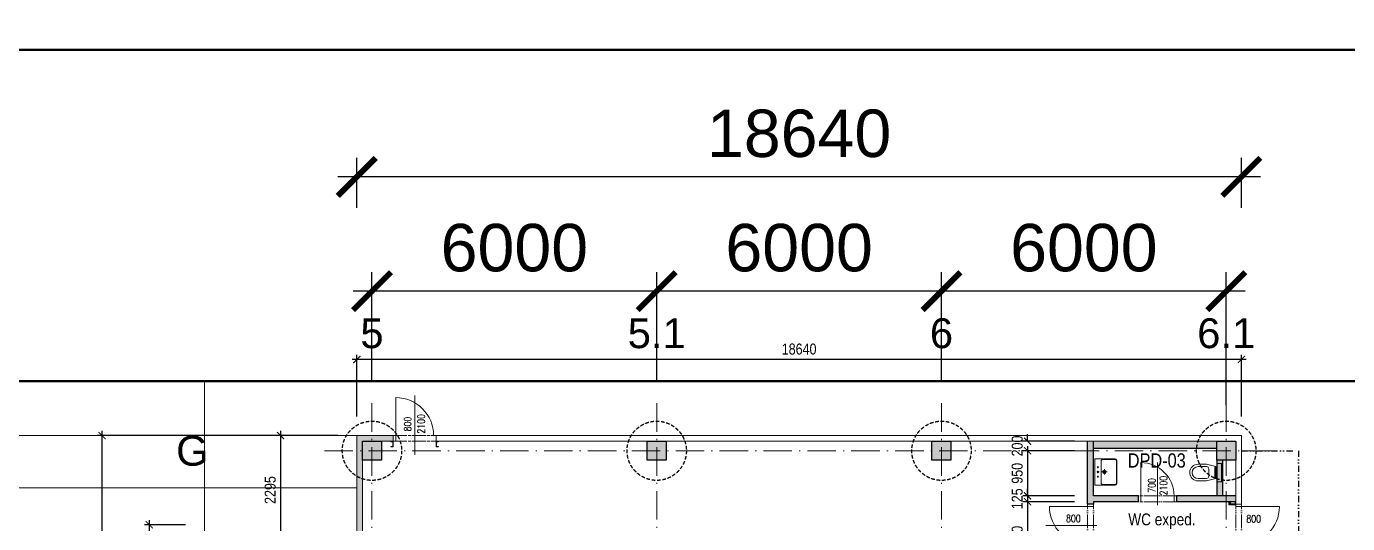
# Model space of a CAD drawing. Header units: millimetres. Extents: x 325046 to 1268204, y 1875583 to 2761998.
# Drawn here: x 746798 to 774636, y 2609358 to 2619836 of the extents above; entities that cross this region are included whole.
import ezdxf
from ezdxf.enums import TextEntityAlignment as Align

# ---------------------------------------------------------------- set-up
doc = ezdxf.new("R2010")
doc.units = ezdxf.units.MM
doc.header["$LTSCALE"] = 100
doc.header["$PDMODE"] = 65
for name, pattern in [('ACAD_ISO05W100', [33, 24, -3, 0, -3, 0, -3]), ('ACAD_ISO10W100', [18.5, 12, -3, 0.5, -3]), ('DASHED', [0.75, 0.5, -0.25]), ('DIVIDE', [31.75, 12.7, -6.35, 0, -6.35, 0, -6.35])]:
    doc.linetypes.add(name, pattern=pattern)
for name, color, linetype, lineweight, true_color in [('Auta', 252, 'Continuous', 5, 0x696969), ('DVEŘE - POPIS', 7, 'Continuous', 5, 0x008a22), ('Komunikace - obrys - 1.etapa', 7, 'Continuous', 15, 0x901be4), ('Komunikace - obrys - páteřní', 7, 'Continuous', 25, 0xd91268), ('OCELOVÉ KONSTRUKCE', 7, 'Continuous', 13, 0x2865c8), ('otvory', 7, 'Continuous', 20, 0xb30000), ('Parkování - členění - 2. etapa', 7, 'Continuous', 9, 0x4f4fb0), ('PŘÍČKY - SDK', 7, 'Continuous', 30, 0x6a1174), ('SANITA  - NOVÁ', 7, 'Continuous', 13, 0x3f3fde), ('Šrafy - VÝPLŇ', 7, 'Continuous', 15, 0x9b9908)]:
    doc.layers.add(name, color=color, linetype=linetype, lineweight=lineweight, true_color=true_color)
for name, color, linetype in [('KOTY', 2, 'Continuous'), ('kóty 100', 5, 'Continuous'), ('Kóty osové', 5, 'Continuous'), ('NRŘ', 6, 'DIVIDE'), ('ČÍSLO MÍSTNOSTI', 4, 'Continuous'), ('ŽB- SLOUPY', 3, 'Continuous')]:
    doc.layers.add(name, color=color, linetype=linetype)
for name, color, linetype, lineweight in [('Objekty - osy', 5, 'ACAD_ISO10W100', 20), ('OBVODOVÝ PLÁŠŤ', 2, 'Continuous', 9), ('ŽB - Šraf-prefa', 253, 'Continuous', 13)]:
    doc.layers.add(name, color=color, linetype=linetype, lineweight=lineweight)
for name, color, linetype, true_color in [('POPIS MÍSTNOSTÍ', 7, 'Continuous', 0x072bf2), ('Popis OS', 7, 'Continuous', 0xbd0a5d), ('Příprava na dock', 7, 'Continuous', 0x616161), ('ŠRAF - SDK', 7, 'Continuous', 0xfbe0ee)]:
    doc.layers.add(name, color=color, linetype=linetype, true_color=true_color)
doc.styles.add('ARIAL NARROW', font='ARIALN.TTF')
doc.styles.add('ARIL-TENKÝ', font='arial.ttf')
doc.styles.add('FSIMPLEX', font='simplex.shx')
doc.dimstyles.new('100', dxfattribs={"dimscale": 100, "dimtxt": 2.3, "dimasz": 1.5, "dimexe": 1, "dimexo": 4, "dimgap": 1, "dimtad": 1, "dimdec": 0, "dimzin": 0, "dimdsep": 46, "dimtxsty": 'ARIAL NARROW', "dimblk": 'ARCHTICK', "dimcen": 4, "dimdle": 1, "dimclrd": 256, "dimclre": 256, "dimclrt": 7, "dimadec": 0, "dimazin": 0, "dimtfac": 1, "dimtdec": 0, "dimtix": 1, "dimtofl": 0, "dimtmove": 0, "dimatfit": 2, "dimldrblk": 'OBLIQUE', "dimfxl": 1, "dimtolj": 1, "dimtzin": 0, "dimlwd": -1, "dimlwe": -1, "dimarcsym": 1})
doc.dimstyles.new('400', dxfattribs={"dimscale": 400, "dimtxt": 2.5, "dimasz": 2, "dimexe": 1, "dimexo": 12, "dimgap": 1, "dimtad": 1, "dimdec": 0, "dimzin": 0, "dimdsep": 46, "dimtxsty": 'ARIL-TENKÝ', "dimblk": 'ARCHTICK', "dimcen": 4, "dimdle": 1, "dimclrd": 256, "dimclre": 256, "dimclrt": 7, "dimadec": 0, "dimazin": 0, "dimtfac": 1, "dimtdec": 0, "dimtix": 1, "dimtofl": 0, "dimtmove": 0, "dimatfit": 0, "dimldrblk": 'OBLIQUE', "dimfxl": 1, "dimtolj": 1, "dimtzin": 0, "dimlwd": -1, "dimlwe": -1, "dimarcsym": 0})

# ---------------------------------------------------------------- blocks, each defined once
blk = doc.blocks.new('H 4')
at = {"layer": 'Příprava na dock', "linetype": 'DASHED', "ltscale": 1.5}
blk.add_circle((1062529, -5206637), 625, dxfattribs=at)
blk = doc.blocks.new('A$C5F711971')
at = {"layer": 'Auta'}
for p, q in [((3.321, 15.004), (3.487, 15.807)), ((5.123, 14.632), (5.289, 15.436)), ((3.128, 14.495), (3.006, 13.903)), ((3.522, 14.413), (3.128, 14.495)), ((3.56, 14.482), (3.415, 13.774)), ((3.049, 14.357), (3.059, 14.406)), ((3.492, 14.265), (3.049, 14.357)), ((3.059, 14.406), (3.502, 14.315)), ((3.401, 13.822), (3.522, 14.413)), ((3.502, 14.315), (3.492, 14.265)), ((3.67, 14.383), (3.63, 14.186)), ((3.67, 14.383), (4.114, 14.291)), ((4.557, 14.2), (4.114, 14.291)), ((4.557, 14.2), (4.517, 14.003)), ((2.977, 14.012), (2.988, 14.061)), ((3.421, 13.921), (2.977, 14.012)), ((2.988, 14.061), (3.431, 13.97)), ((3.63, 14.186), (4.073, 14.094)), ((4.517, 14.003), (4.073, 14.094)), ((4.583, 13.578), (4.705, 14.17)), ((4.685, 14.071), (4.674, 14.022)), ((4.674, 14.022), (5.118, 13.93)), ((5.128, 13.98), (4.685, 14.071)), ((4.705, 14.17), (5.099, 14.088)), ((5.099, 14.088), (4.977, 13.497)), ((5.118, 13.93), (5.128, 13.98)), ((3.006, 13.903), (3.401, 13.822)), ((4.603, 13.677), (5.047, 13.586)), ((5.057, 13.635), (4.614, 13.726)), ((4.977, 13.497), (4.583, 13.578)), ((5.047, 13.586), (5.057, 13.635)), ((2.12, 10.85), (3.352, 10.596)), ((4.584, 10.342), (3.352, 10.596)), ((1.491, 7.795), (2.723, 7.541)), ((3.955, 7.287), (2.723, 7.541)), ((0.861, 4.74), (2.093, 4.486)), ((3.325, 4.233), (2.093, 4.486))]:
    blk.add_line(p, q, dxfattribs=at)
for points in [[(4.55, 16.41), (4.174, 16.476), (3.814, 16.487), (3.538, 16.482), (3.358, 16.456), (3.274, 16.349), (3.141, 15.765), (2.96, 14.704), (3.007, 14.631), (3.563, 14.479), (4.128, 14.363)], [(4.53, 16.312), (4.185, 16.383), (3.785, 16.406), (3.509, 16.4), (3.37, 16.392), (3.269, 16.325)], [(4.501, 16.184), (4.136, 16.234), (3.83, 16.259), (3.496, 16.278), (3.412, 16.233), (3.425, 15.931), (3.823, 15.924), (4.199, 15.871), (4.429, 15.824)], [(4.55, 16.41), (4.922, 16.321), (5.257, 16.19), (5.508, 16.076), (5.663, 15.981), (5.698, 15.849), (5.59, 15.26), (5.336, 14.214), (5.264, 14.166), (4.694, 14.246), (4.128, 14.363)], [(4.506, 16.182), (4.861, 16.084), (5.153, 15.987), (5.466, 15.872), (5.526, 15.798), (5.394, 15.525), (5.026, 15.676), (4.66, 15.776), (4.429, 15.824)], [(4.53, 16.312), (4.875, 16.241), (5.252, 16.104), (5.503, 15.99), (5.627, 15.927), (5.694, 15.825)], [(3.344, 16.042), (3.088, 16.044), (3.127, 15.984), (3.324, 15.944), (3.344, 16.042)], [(3.357, 16.145), (3.377, 15.878), (3.319, 15.478), (3.207, 15.539), (3.308, 16.092), (3.357, 16.145)], [(5.542, 15.694), (5.418, 15.458), (5.313, 15.068), (5.44, 15.079), (5.565, 15.627), (5.542, 15.694)], [(5.512, 15.596), (5.749, 15.496), (5.689, 15.456), (5.492, 15.497), (5.512, 15.596)], [(3.194, 15.479), (3.307, 15.418), (3.216, 14.975), (3.093, 14.988), (3.194, 15.479)], [(4.368, 15.523), (4.121, 15.574), (4.072, 15.584), (4.012, 15.545), (3.931, 15.151), (3.97, 15.091), (4.02, 15.081), (4.266, 15.031)], [(4.368, 15.523), (4.614, 15.473), (4.663, 15.462), (4.702, 15.403), (4.621, 15.009), (4.562, 14.97), (4.512, 14.98), (4.266, 15.031)], [(3.188, 14.844), (3.061, 14.832), (3.039, 14.725), (3.099, 14.65), (3.158, 14.638), (3.254, 14.618), (3.284, 14.762), (3.212, 14.776), (3.181, 14.808), (3.183, 14.82)], [(3.321, 15.004), (3.308, 14.881), (3.373, 14.831), (4.19, 14.662)], [(5.428, 15.019), (5.3, 15.008), (5.209, 14.565), (5.326, 14.528), (5.428, 15.019)], [(3.601, 14.546), (3.631, 14.69), (4.17, 14.579)], [(3.613, 14.544), (4.143, 14.435)], [(4.685, 14.323), (4.715, 14.467), (4.176, 14.578)], [(5.123, 14.632), (5.086, 14.515), (5.007, 14.494), (4.19, 14.662)], [(4.673, 14.326), (4.143, 14.435)], [(5.182, 14.433), (5.294, 14.372), (5.272, 14.265), (5.188, 14.219), (5.128, 14.232), (5.032, 14.252), (5.062, 14.395), (5.134, 14.38), (5.175, 14.397), (5.177, 14.409)], [(3.982, 13.651), (2.75, 13.905), (0, 0.508), (1.232, 0.254)], [(3.961, 13.552), (2.828, 13.786), (0.119, 0.586), (1.252, 0.352)], [(3.982, 13.651), (5.213, 13.397), (2.464, 0), (1.232, 0.254)], [(3.961, 13.552), (5.095, 13.319), (2.385, 0.119), (1.252, 0.352)]]:
    blk.add_lwpolyline(points, dxfattribs=at)
blk = doc.blocks.new('_ARCHTICK')
at = {"color": 0, "linetype": 'ByBlock', "const_width": 0.15}
blk.add_lwpolyline([(-0.5, -0.5), (0.5, 0.5)], dxfattribs=at)
blk = doc.blocks.new('*D147')
at = {"layer": 'Defpoints', "color": 0, "transparency": 16777216}
for p in [(766079, 2614256), (766079, 2607554), (772079, 2607054)]:
    blk.add_point(p, dxfattribs=at)
at = {"layer": 'Kóty osové', "transparency": 16777216}
for p, q in [((766079, 2612354), (766079, 2614656)), ((772079, 2611854), (772079, 2614656)), ((772479, 2614256), (765679, 2614256))]:
    blk.add_line(p, q, dxfattribs=at)
at = {"layer": 'Kóty osové', "transparency": 16777216, "xscale": 800, "yscale": 800, "zscale": 800, "rotation": 180}
blk.add_blockref('_ARCHTICK', (766079, 2614256), dxfattribs=at)
at = {"layer": 'Kóty osové', "transparency": 16777216, "xscale": 800, "yscale": 800, "zscale": 800}
blk.add_blockref('_ARCHTICK', (772079, 2614256), dxfattribs=at)
at = {"layer": 'Kóty osové', "color": 7, "transparency": 16777216, "insert": (769079, 2615167), "char_height": 1000, "attachment_point": 5, "style": 'ARIL-TENKÝ'}
blk.add_mtext('\\A1;6000', dxfattribs=at)
blk = doc.blocks.new('_Oblique')
at = {"color": 0, "lineweight": -2}
blk.add_line((-0.5, -0.5), (0.5, 0.5), dxfattribs=at)
blk = doc.blocks.new('*D148')
at = {"layer": 'Defpoints', "color": 0, "transparency": 16777216}
for p in [(760079, 2614256), (760079, 2607554), (766079, 2607554)]:
    blk.add_point(p, dxfattribs=at)
at = {"layer": 'Kóty osové', "transparency": 16777216}
for p, q in [((760079, 2612354), (760079, 2614656)), ((766079, 2612354), (766079, 2614656)), ((766479, 2614256), (759679, 2614256))]:
    blk.add_line(p, q, dxfattribs=at)
at = {"layer": 'Kóty osové', "transparency": 16777216, "xscale": 800, "yscale": 800, "zscale": 800, "rotation": 180}
blk.add_blockref('_ARCHTICK', (760079, 2614256), dxfattribs=at)
at = {"layer": 'Kóty osové', "transparency": 16777216, "xscale": 800, "yscale": 800, "zscale": 800}
blk.add_blockref('_ARCHTICK', (766079, 2614256), dxfattribs=at)
at = {"layer": 'Kóty osové', "color": 7, "transparency": 16777216, "insert": (763079, 2615167), "char_height": 1000, "attachment_point": 5, "style": 'ARIL-TENKÝ'}
blk.add_mtext('\\A1;6000', dxfattribs=at)
blk = doc.blocks.new('*D149')
at = {"layer": 'Defpoints', "color": 0, "transparency": 16777216}
for p in [(754079, 2614256), (754079, 2607554), (760079, 2607554)]:
    blk.add_point(p, dxfattribs=at)
at = {"layer": 'Kóty osové', "transparency": 16777216}
for p, q in [((754079, 2612354), (754079, 2614656)), ((760079, 2612354), (760079, 2614656)), ((760479, 2614256), (753679, 2614256))]:
    blk.add_line(p, q, dxfattribs=at)
at = {"layer": 'Kóty osové', "transparency": 16777216, "xscale": 800, "yscale": 800, "zscale": 800, "rotation": 180}
blk.add_blockref('_ARCHTICK', (754079, 2614256), dxfattribs=at)
at = {"layer": 'Kóty osové', "transparency": 16777216, "xscale": 800, "yscale": 800, "zscale": 800}
blk.add_blockref('_ARCHTICK', (760079, 2614256), dxfattribs=at)
at = {"layer": 'Kóty osové', "color": 7, "transparency": 16777216, "insert": (757079, 2615167), "char_height": 1000, "attachment_point": 5, "style": 'ARIL-TENKÝ'}
blk.add_mtext('\\A1;6000', dxfattribs=at)
blk = doc.blocks.new('A$C32F32A5B')
at = {"layer": 'SANITA  - NOVÁ', "ltscale": 2, "transparency": 33554687}
for p, q in [((0, 0), (0, 98)), ((0, 98), (387, 98)), ((387, 0), (0, 0)), ((387, 98), (387, 0))]:
    blk.add_line(p, q, dxfattribs=at)
for points in [[(313, 121), (363, 321), (363, 496, 1), (13, 496), (13, 321), (63, 121)], [(113, 271), (263, 271, 0.41), (313, 321), (313, 496, 1), (63, 496), (63, 321, 0.41), (113, 271)], [(63, 121), (313, 121, 0.41), (288, 146), (88, 146, 0.41), (63, 121)]]:
    blk.add_lwpolyline(points, format="xyb", dxfattribs=at)
blk = doc.blocks.new('A$C2DFD14CC')
at = {"layer": 'otvory', "linetype": 'ACAD_ISO05W100', "ltscale": 0.12}
for p, q in [((75, 0), (75, 800)), ((200, 0), (200, 800))]:
    blk.add_line(p, q, dxfattribs=at)
at = {"layer": 'otvory'}
for p, q in [((900, 750), (75, 750)), ((200, 50), (75, 50))]:
    blk.add_line(p, q, dxfattribs=at)
at = {"layer": 'otvory', "ltscale": 2, "transparency": 33554687}
blk.add_line((0, 400), (900, 400), dxfattribs=at)
blk.add_arc((200, 750), 700, 270, 0, dxfattribs=at)
blk = doc.blocks.new('umyvadlo')
for points in [[(-80, -65), (-100, -65), (-119, -65)], [(-100, -85), (-100, -65), (-100, -45)], [(-56, -200), (56, -200)], [(26, -65), (-26, -65)], [(0, -39), (0, -91)], [(0, -144), (0, -256)], [(119, -65), (100, -65), (80, -65)], [(100, -85), (100, -65), (100, -45)]]:
    blk.add_lwpolyline(points)
for points in [[(275, 0), (275, 0), (-275, 0), (-275, 0)], [(-275, 0), (-275, 0), (-275, -419), (-275, -419)], [(275, -419), (275, -419), (275, 0), (275, 0)], [(-275, -419), (-275, -419), (-275, -427), (-275, -427)], [(-275, -427), (-275, -437), (-271, -446), (-264, -453)], [(-264, -453), (-257, -461), (-246, -465), (-236, -465)], [(-236, -465), (-236, -465), (0, -465), (0, -465)], [(0, -465), (0, -465), (236, -465), (236, -465)], [(236, -465), (246, -465), (257, -461), (264, -453)], [(264, -453), (271, -446), (275, -437), (275, -427)], [(275, -427), (275, -427), (275, -419), (275, -419)]]:
    blk.add_open_spline(points, degree=3)
for points, knots in [([(0, -453), (0, -453), (231, -453), (231, -453), (249, -453), (263, -438), (263, -421), (263, -421), (263, -171), (263, -171), (263, -171), (263, -165), (263, -165), (263, -158), (262, -153), (259, -147), (256, -143), (253, -139), (248, -136), (243, -133), (238, -131), (232, -131), (232, -131), (232, -131), (232, -131), (232, -131), (0, -131), (0, -131), (0, -131), (0, -131), (0, -131), (0, -131), (-232, -131), (-232, -131), (-232, -131), (-232, -131), (-232, -131), (-238, -131), (-243, -133), (-248, -136), (-253, -139), (-256, -143), (-259, -147), (-262, -153), (-263, -158), (-263, -165), (-263, -165), (-263, -171), (-263, -171), (-263, -171), (-263, -421), (-263, -421), (-263, -438), (-249, -453), (-231, -453), (-231, -453), (0, -453), (0, -453)], [0, 0, 0, 0, 1, 1, 1, 2, 2, 2, 3, 3, 3, 4, 4, 4, 5, 5, 5, 6, 6, 6, 7, 7, 7, 8, 8, 8, 9, 9, 9, 10, 10, 10, 11, 11, 11, 12, 12, 12, 13, 13, 13, 14, 14, 14, 15, 15, 15, 16, 16, 16, 17, 17, 17, 18, 18, 18, 19, 19, 19, 19]), ([(-37, -200), (-37, -179), (-21, -163), (0, -163), (21, -163), (37, -179), (37, -200), (37, -221), (21, -237), (0, -237), (-21, -237), (-37, -221), (-37, -200)], [0, 0, 0, 0, 1, 1, 1, 2, 2, 2, 3, 3, 3, 4, 4, 4, 4]), ([(-23, -200), (-23, -187), (-13, -177), (0, -177), (13, -177), (23, -187), (23, -200), (23, -213), (13, -223), (0, -223), (-13, -223), (-23, -213), (-23, -200)], [0, 0, 0, 0, 1, 1, 1, 2, 2, 2, 3, 3, 3, 4, 4, 4, 4]), ([(18, -65), (18, -55), (10, -48), (0, -48), (-10, -48), (-18, -55), (-18, -65), (-18, -75), (-10, -83), (0, -83), (10, -83), (18, -75), (18, -65)], [0, 0, 0, 0, 1, 1, 1, 2, 2, 2, 3, 3, 3, 4, 4, 4, 4])]:
    blk.add_open_spline(points, degree=3, knots=knots)
blk = doc.blocks.new('A$C2DA8013F')
at = {"layer": 'otvory'}
for p, q in [((75, 850), (1000, 850)), ((875, 50), (1000, 50))]:
    blk.add_line(p, q, dxfattribs=at)
at = {"layer": 'otvory', "linetype": 'ACAD_ISO05W100', "ltscale": 0.12}
for p, q in [((875, 0), (875, 900)), ((1000, 0), (1000, 900))]:
    blk.add_line(p, q, dxfattribs=at)
at = {"layer": 'otvory', "ltscale": 2, "transparency": 33554687}
blk.add_line((1074, 450), (0, 450), dxfattribs=at)
blk.add_arc((875, 850), 800, 180, 270, dxfattribs=at)
blk = doc.blocks.new('*D804')
at = {"layer": 'Defpoints', "color": 0, "ltscale": 100, "transparency": 16777216}
for p in [(753759, 2611213), (752153, 2608918), (753759, 2608918)]:
    blk.add_point(p, dxfattribs=at)
at = {"layer": 'kóty 100', "ltscale": 100, "transparency": 16777216}
for p, q in [((753359, 2611213), (752053, 2611213)), ((752153, 2611313), (752153, 2608818)), ((753359, 2608918), (752053, 2608918))]:
    blk.add_line(p, q, dxfattribs=at)
at = {"layer": 'kóty 100', "ltscale": 100, "transparency": 16777216, "xscale": 150, "yscale": 150, "zscale": 150}
for p, rotation in [((752153, 2611213), 90), ((752153, 2608918), 270)]:
    blk.add_blockref('_ARCHTICK', p, dxfattribs=dict(at, rotation=rotation))
at = {"layer": 'kóty 100', "color": 7, "ltscale": 100, "transparency": 16777216, "insert": (751935, 2610065), "char_height": 230, "attachment_point": 5, "rotation": 90, "style": 'ARIAL NARROW'}
blk.add_mtext('\\A1;2295', dxfattribs=at)
blk = doc.blocks.new('*D811')
at = {"layer": 'Defpoints', "color": 0, "ltscale": 100, "transparency": 16777216}
for p in [(750549, 2609333), (749385, 2605802), (750549, 2605802)]:
    blk.add_point(p, dxfattribs=at)
at = {"layer": 'kóty 100', "ltscale": 100, "transparency": 16777216}
for p, q in [((750149, 2609333), (749285, 2609333)), ((749385, 2609433), (749385, 2605702)), ((750149, 2605802), (749285, 2605802))]:
    blk.add_line(p, q, dxfattribs=at)
at = {"layer": 'kóty 100', "ltscale": 100, "transparency": 16777216, "xscale": 150, "yscale": 150, "zscale": 150}
for p, rotation in [((749385, 2609333), 90), ((749385, 2605802), 270)]:
    blk.add_blockref('_ARCHTICK', p, dxfattribs=dict(at, rotation=rotation))
at = {"layer": 'kóty 100', "color": 7, "ltscale": 100, "transparency": 16777216, "insert": (749167, 2607567), "char_height": 230, "attachment_point": 5, "rotation": 90, "style": 'ARIAL NARROW'}
blk.add_mtext('\\A1;3531', dxfattribs=at)
blk = doc.blocks.new('*D823')
at = {"layer": 'Defpoints', "color": 0, "ltscale": 100, "transparency": 16777216}
for p in [(769279, 2611093), (767892, 2610893), (769279, 2610893)]:
    blk.add_point(p, dxfattribs=at)
at = {"layer": 'kóty 100', "ltscale": 100, "transparency": 16777216}
for p, q in [((767892, 2611093), (767892, 2611243)), ((768879, 2611093), (767792, 2611093)), ((768879, 2610893), (767792, 2610893)), ((767892, 2610893), (767892, 2610743))]:
    blk.add_line(p, q, dxfattribs=at)
at = {"layer": 'kóty 100', "ltscale": 100, "transparency": 16777216, "xscale": 150, "yscale": 150, "zscale": 150}
for p, rotation in [((767892, 2611093), 270), ((767892, 2610893), 90)]:
    blk.add_blockref('_ARCHTICK', p, dxfattribs=dict(at, rotation=rotation))
at = {"layer": 'kóty 100', "color": 7, "ltscale": 100, "transparency": 16777216, "insert": (767675, 2610993), "char_height": 230, "attachment_point": 5, "rotation": 90, "style": 'ARIAL NARROW'}
blk.add_mtext('\\A1;200', dxfattribs=at)
blk = doc.blocks.new('*D824')
at = {"layer": 'Defpoints', "color": 0, "ltscale": 100, "transparency": 16777216}
for p in [(769279, 2610893), (767892, 2609943), (769279, 2609943)]:
    blk.add_point(p, dxfattribs=at)
at = {"layer": 'kóty 100', "ltscale": 100, "transparency": 16777216}
for p, q in [((767892, 2610993), (767892, 2609843)), ((768879, 2610893), (767792, 2610893)), ((768879, 2609943), (767792, 2609943))]:
    blk.add_line(p, q, dxfattribs=at)
at = {"layer": 'kóty 100', "ltscale": 100, "transparency": 16777216, "xscale": 150, "yscale": 150, "zscale": 150}
for p, rotation in [((767892, 2610893), 90), ((767892, 2609943), 270)]:
    blk.add_blockref('_ARCHTICK', p, dxfattribs=dict(at, rotation=rotation))
at = {"layer": 'kóty 100', "color": 7, "ltscale": 100, "transparency": 16777216, "insert": (767675, 2610418), "char_height": 230, "attachment_point": 5, "rotation": 90, "style": 'ARIAL NARROW'}
blk.add_mtext('\\A1;950', dxfattribs=at)
blk = doc.blocks.new('*D825')
at = {"layer": 'Defpoints', "color": 0, "ltscale": 100, "transparency": 16777216}
for p in [(767892, 2609818), (769279, 2609943), (769279, 2609818)]:
    blk.add_point(p, dxfattribs=at)
at = {"layer": 'kóty 100', "ltscale": 100, "transparency": 16777216}
for p, q in [((768879, 2609943), (767792, 2609943)), ((768879, 2609818), (767792, 2609818)), ((767892, 2609943), (767892, 2610093)), ((767892, 2609818), (767892, 2609668))]:
    blk.add_line(p, q, dxfattribs=at)
at = {"layer": 'kóty 100', "ltscale": 100, "transparency": 16777216, "xscale": 150, "yscale": 150, "zscale": 150}
for p, rotation in [((767892, 2609943), 270), ((767892, 2609818), 90)]:
    blk.add_blockref('_ARCHTICK', p, dxfattribs=dict(at, rotation=rotation))
at = {"layer": 'kóty 100', "color": 7, "ltscale": 100, "transparency": 16777216, "insert": (767675, 2609880), "char_height": 230, "attachment_point": 5, "rotation": 90, "style": 'ARIAL NARROW'}
blk.add_mtext('\\A1;125', dxfattribs=at)
blk = doc.blocks.new('*D826')
at = {"layer": 'Defpoints', "color": 0, "ltscale": 100, "transparency": 16777216}
for p in [(769279, 2609818), (767892, 2608218), (769279, 2608218)]:
    blk.add_point(p, dxfattribs=at)
at = {"layer": 'kóty 100', "ltscale": 100, "transparency": 16777216}
for p, q in [((768879, 2609818), (767792, 2609818)), ((767892, 2609918), (767892, 2608118)), ((768879, 2608218), (767792, 2608218))]:
    blk.add_line(p, q, dxfattribs=at)
at = {"layer": 'kóty 100', "ltscale": 100, "transparency": 16777216, "xscale": 150, "yscale": 150, "zscale": 150}
for p, rotation in [((767892, 2609818), 90), ((767892, 2608218), 270)]:
    blk.add_blockref('_ARCHTICK', p, dxfattribs=dict(at, rotation=rotation))
at = {"layer": 'kóty 100', "color": 7, "ltscale": 100, "transparency": 16777216, "insert": (767675, 2609018), "char_height": 230, "attachment_point": 5, "rotation": 90, "style": 'ARIAL NARROW'}
blk.add_mtext('\\A1;1600', dxfattribs=at)
blk = doc.blocks.new('*D1009')
at = {"layer": 'Defpoints', "color": 0, "ltscale": 100, "transparency": 16777216}
for p in [(772629, 2610893), (783589, 2610893), (772829, 2604243)]:
    blk.add_point(p, dxfattribs=at)
at = {"layer": 'Kóty osové', "ltscale": 100, "transparency": 16777216}
for p, q in [((783589, 2603843), (783589, 2611293)), ((777429, 2610893), (783989, 2610893)), ((777629, 2604243), (783989, 2604243))]:
    blk.add_line(p, q, dxfattribs=at)
at = {"layer": 'Kóty osové', "ltscale": 100, "transparency": 16777216, "xscale": 800, "yscale": 800, "zscale": 800}
for p, rotation in [((783589, 2610893), 90), ((783589, 2604243), 270)]:
    blk.add_blockref('_ARCHTICK', p, dxfattribs=dict(at, rotation=rotation))
at = {"layer": 'Kóty osové', "color": 7, "ltscale": 100, "transparency": 16777216, "insert": (782678, 2607568), "char_height": 1000, "attachment_point": 5, "rotation": 90, "style": 'ARIL-TENKÝ'}
blk.add_mtext('\\A1;6650', dxfattribs=at)
blk = doc.blocks.new('*D1010')
at = {"layer": 'Defpoints', "color": 0, "ltscale": 100, "transparency": 16777216}
for p in [(753759, 2612817), (753759, 2611213), (772399, 2611213)]:
    blk.add_point(p, dxfattribs=at)
at = {"layer": 'kóty 100', "ltscale": 100, "transparency": 16777216}
for p, q in [((753759, 2611613), (753759, 2612917)), ((772399, 2611613), (772399, 2612917)), ((772499, 2612817), (753659, 2612817))]:
    blk.add_line(p, q, dxfattribs=at)
at = {"layer": 'kóty 100', "ltscale": 100, "transparency": 16777216, "xscale": 150, "yscale": 150, "zscale": 150, "rotation": 180}
blk.add_blockref('_ARCHTICK', (753759, 2612817), dxfattribs=at)
at = {"layer": 'kóty 100', "ltscale": 100, "transparency": 16777216, "xscale": 150, "yscale": 150, "zscale": 150}
blk.add_blockref('_ARCHTICK', (772399, 2612817), dxfattribs=at)
at = {"layer": 'kóty 100', "color": 7, "ltscale": 100, "transparency": 16777216, "insert": (763079, 2613035), "char_height": 230, "attachment_point": 5, "style": 'ARIAL NARROW'}
blk.add_mtext('\\A1;18640', dxfattribs=at)
blk = doc.blocks.new('*D1011')
at = {"layer": 'Defpoints', "color": 0, "ltscale": 100, "transparency": 16777216}
for p in [(753759, 2611213), (748390, 2591363), (754079, 2591363)]:
    blk.add_point(p, dxfattribs=at)
at = {"layer": 'kóty 100', "ltscale": 100, "transparency": 16777216}
for p, q in [((753359, 2611213), (748290, 2611213)), ((748390, 2611313), (748390, 2591263)), ((753679, 2591363), (748290, 2591363))]:
    blk.add_line(p, q, dxfattribs=at)
at = {"layer": 'kóty 100', "ltscale": 100, "transparency": 16777216, "xscale": 150, "yscale": 150, "zscale": 150}
for p, rotation in [((748390, 2611213), 90), ((748390, 2591363), 270)]:
    blk.add_blockref('_ARCHTICK', p, dxfattribs=dict(at, rotation=rotation))
at = {"layer": 'kóty 100', "color": 7, "ltscale": 100, "transparency": 16777216, "insert": (748173, 2601288), "char_height": 230, "attachment_point": 5, "rotation": 90, "style": 'ARIAL NARROW'}
blk.add_mtext('\\A1;19850', dxfattribs=at)
blk = doc.blocks.new('*D1556')
at = {"layer": 'Defpoints', "color": 0, "transparency": 16777216}
for p in [(705684, 2607866), (705684, 2591363), (1078474, 2591363)]:
    blk.add_point(p, dxfattribs=at)
at = {"layer": 'Kóty osové', "transparency": 16777216}
for p, q in [((705684, 2596163), (705684, 2608266)), ((1078474, 2596163), (1078474, 2608266)), ((1078874, 2607866), (705284, 2607866))]:
    blk.add_line(p, q, dxfattribs=at)
at = {"layer": 'Kóty osové', "transparency": 16777216, "xscale": 800, "yscale": 800, "zscale": 800, "rotation": 180}
blk.add_blockref('_ARCHTICK', (705684, 2607866), dxfattribs=at)
at = {"layer": 'Kóty osové', "transparency": 16777216, "xscale": 800, "yscale": 800, "zscale": 800}
blk.add_blockref('_ARCHTICK', (1078474, 2607866), dxfattribs=at)
at = {"layer": 'Kóty osové', "color": 7, "transparency": 16777216, "insert": (892079, 2608777), "char_height": 1000, "attachment_point": 5, "style": 'ARIL-TENKÝ'}
blk.add_mtext('\\A1;372790', dxfattribs=at)
blk = doc.blocks.new('*D1559')
at = {"layer": 'Defpoints', "color": 0, "transparency": 16777216}
for p in [(753759, 2616666), (753759, 2611213), (772399, 2611213)]:
    blk.add_point(p, dxfattribs=at)
at = {"layer": 'Kóty osové', "transparency": 16777216}
for p, q in [((753759, 2616013), (753759, 2617066)), ((772399, 2616013), (772399, 2617066)), ((772799, 2616666), (753359, 2616666))]:
    blk.add_line(p, q, dxfattribs=at)
at = {"layer": 'Kóty osové', "transparency": 16777216, "xscale": 800, "yscale": 800, "zscale": 800, "rotation": 180}
blk.add_blockref('_ARCHTICK', (753759, 2616666), dxfattribs=at)
at = {"layer": 'Kóty osové', "transparency": 16777216, "xscale": 800, "yscale": 800, "zscale": 800}
blk.add_blockref('_ARCHTICK', (772399, 2616666), dxfattribs=at)
at = {"layer": 'Kóty osové', "color": 7, "transparency": 16777216, "insert": (763079, 2617577), "char_height": 1000, "attachment_point": 5, "style": 'ARIL-TENKÝ'}
blk.add_mtext('\\A1;18640', dxfattribs=at)

msp = doc.modelspace()

# ---------------------------------------------------------------- hatches: boundary and pattern name
at = {"layer": 'ŠRAF - SDK', "ltscale": 100}
h = msp.add_hatch(color=256, dxfattribs=at)
h.dxf.hatch_style = 1
h.paths.add_polyline_path([(771998.7, 2610692.7), (771878.7, 2610692.7), (771878.7, 2609942.7), (771998.7, 2609942.7)])
h.paths.add_polyline_path([(772278.7, 2609942.7), (771028.7, 2609942.7), (771028.7, 2609817.7), (771103.7, 2609817.7), (772278.7, 2609817.7)])
h.paths.add_polyline_path([(771878.7, 2611092.7), (769278.7, 2611092.7), (769278.7, 2610942.7), (771878.7, 2610942.7)])
h.paths.add_polyline_path([(770228.7, 2609942.7), (769278.7, 2609942.7), (769278.7, 2611092.7), (769153.7, 2611092.7), (769153.7, 2609767.7), (769278.7, 2609767.7), (769278.7, 2609817.7), (770228.7, 2609817.7)])
at = {"layer": 'Šrafy - VÝPLŇ', "linetype": 'ByBlock', "ltscale": 100}
h = msp.add_hatch(color=256, dxfattribs=at)
h.dxf.hatch_style = 1
h.paths.add_polyline_path([(754528.7, 2611212.7), (753758.7, 2611212.7), (753758.7, 2608917.7), (753878.7, 2608917.7), (753878.7, 2611092.7), (754528.7, 2611092.7)])
h.paths.add_polyline_path([(753878.7, 2606217.7), (753758.7, 2606217.7), (753758.7, 2602267.7), (753878.7, 2602267.7)])
at = {"layer": 'ŽB - Šraf-prefa'}
h = msp.add_hatch(color=256, dxfattribs=at)
h.dxf.hatch_style = 1
h.paths.add_polyline_path([(754278.7, 2610692.7), (753878.7, 2610692.7), (753878.7, 2611092.7), (754278.7, 2611092.7)])
h = msp.add_hatch(color=256, dxfattribs=at)
h.dxf.hatch_style = 1
h.paths.add_polyline_path([(760278.7, 2610692.7), (759878.7, 2610692.7), (759878.7, 2611092.7), (760278.7, 2611092.7)])
h = msp.add_hatch(color=256, dxfattribs=at)
h.dxf.hatch_style = 1
h.paths.add_polyline_path([(766278.7, 2610692.7), (765878.7, 2610692.7), (765878.7, 2611092.7), (766278.7, 2611092.7)])
h = msp.add_hatch(color=256, dxfattribs=at)
h.dxf.hatch_style = 1
h.paths.add_polyline_path([(772278.7, 2610692.7), (771878.7, 2610692.7), (771878.7, 2611092.7), (772278.7, 2611092.7)])

# ---------------------------------------------------------------- linework, layer by layer
at = {"layer": 'Komunikace - obrys - 1.etapa'}
msp.add_line((750548.7, 2591362.7), (750548.7, 2612362.7), dxfattribs=at)
at = {"layer": 'Komunikace - obrys - 1.etapa', "const_width": 50}
msp.add_lwpolyline([(683105.6, 2424627.7, -0.409908), (701103.7, 2442362.7), (756229.3, 2442362.7, 0.1823104), (779342.4, 2451080, -0.3771817), (799815.1, 2451079.1, 0.1851001), (823594.2, 2442320.1), (995603.3, 2442362.7), (995601.3, 2449363.8), (830802.7, 2449363.2, -0.1831268), (804292.9, 2459409.4, 0.3789644), (775131.9, 2459409.3, -0.1831263), (748622.2, 2449362.9), (701103.7, 2449362.7, -0.4142146), (683103.7, 2467362.7), (683287.9, 2588698.6, -0.4137746), (706988.3, 2612362.6), (1097273.7, 2612362.7), (1097273.8, 2619345.1), (706104.2, 2619344.9, 0.414219), (676103.7, 2589344.9), (676103.7, 2424627.7)], format="xyb", dxfattribs=at)
at = {"layer": 'Komunikace - obrys - páteřní', "const_width": 200}
msp.add_lwpolyline([(706651.1, 2650362.7, -0.0339534), (705775.5, 2643640.4, -0.1230105), (700189.6, 2631842.2, -0.097027), (691580.2, 2623785.4, -0.0078047), (680451.9, 2617984.9, -0.073117), (753604.4, 2630571.5), (753604.4, 2630571.5), (758737.9, 2630324.9), (815669.8, 2630359.7, -0.9677443), (815678.7, 2619361.4), (836678.7, 2619358.7, -0.9962388), (836644.1, 2630362.6), (959603.7, 2630362.7, -0.999999), (959603.6, 2619362.7), (980603.6, 2619362.7, -1), (980603.6, 2630362.7), (1086985.3, 2630362.7, -0.0522306)], format="xyb", dxfattribs=at)
at = {"layer": 'NRŘ', "ltscale": 0.1}
msp.add_lwpolyline([(772398.7, 2610892.7), (773598.7, 2610892.7), (773598.7, 2591362.7)], dxfattribs=at)
at = {"layer": 'Objekty - osy', "ltscale": 0.5}
for points in [[(754078.7, 2611892.7), (754078.7, 2469892.7)], [(760078.7, 2611892.7), (760078.7, 2589892.7)], [(766078.7, 2611892.7), (766078.7, 2469892.7)], [(772078.7, 2611892.7), (772078.7, 2589892.7)], [(753078.7, 2610892.7), (773078.7, 2610892.7)]]:
    msp.add_lwpolyline(points, dxfattribs=at)
at = {"layer": 'OBVODOVÝ PLÁŠŤ'}
for p, q in [((754528.7, 2611092.7), (754528.7, 2611212.7)), ((755428.7, 2611092.7), (755428.7, 2611212.7)), ((772278.7, 2609767.7), (772398.7, 2609767.7))]:
    msp.add_line(p, q, dxfattribs=at)
for points in [[(753758.7, 2608917.7), (753758.7, 2611212.7), (754528.7, 2611212.7)], [(755428.7, 2611212.7), (772398.7, 2611212.7), (772398.7, 2609767.7)], [(754528.7, 2611092.7), (753878.7, 2611092.7), (753878.7, 2608917.7), (753758.7, 2608917.7)], [(772278.7, 2609767.7), (772278.7, 2611092.7), (755428.7, 2611092.7)]]:
    msp.add_lwpolyline(points, dxfattribs=at)
at = {"layer": 'OCELOVÉ KONSTRUKCE', "flags": 128}
for points in [[(754478.7, 2611092.7), (754528.7, 2611092.7), (754528.7, 2610972.7), (754478.7, 2610972.7), (754478.7, 2610982.7), (754518.7, 2610982.7), (754518.7, 2611082.7), (754478.7, 2611082.7), (754478.7, 2611092.7)], [(755478.7, 2611092.7), (755428.7, 2611092.7), (755428.7, 2610972.7), (755478.7, 2610972.7), (755478.7, 2610982.7), (755438.7, 2610982.7), (755438.7, 2611082.7), (755478.7, 2611082.7), (755478.7, 2611092.7)], [(772278.7, 2609817.7), (772278.7, 2609767.7), (772158.7, 2609767.7), (772158.7, 2609817.7), (772168.7, 2609817.7), (772168.7, 2609777.7), (772268.7, 2609777.7), (772268.7, 2609817.7), (772278.7, 2609817.7)]]:
    msp.add_lwpolyline(points, dxfattribs=at)
at = {"layer": 'otvory', "ltscale": 2, "transparency": 33554687}
msp.add_line((754978.7, 2610809.9), (754978.7, 2612055.1), dxfattribs=at)
at = {"layer": 'otvory'}
for p, q in [((754578.6, 2612012.7), (754578.6, 2611087.7)), ((754578.7, 2611212.7), (754578.7, 2611087.7)), ((773198.7, 2609717.7), (772273.7, 2609717.7))]:
    msp.add_line(p, q, dxfattribs=at)
at = {"layer": 'otvory', "linetype": 'ACAD_ISO05W100', "ltscale": 0.12}
for p, q in [((754528.7, 2611212.7), (755428.7, 2611212.7)), ((754528.7, 2611092.7), (755428.7, 2611092.7)), ((772278.7, 2608867.7), (772278.7, 2609767.7)), ((772398.7, 2608867.7), (772398.7, 2609767.7))]:
    msp.add_line(p, q, dxfattribs=at)
at = {"layer": 'otvory', "ltscale": 2, "transparency": 33554687}
for centre, start, end in [((754578.6, 2611212.7), 0, 90), ((772398.7, 2609717.7), 270, 0)]:
    msp.add_arc(centre, 800, start, end, dxfattribs=at)
at = {"layer": 'Parkování - členění - 2. etapa'}
msp.add_lwpolyline([(753758.7, 2611212.7), (741758.7, 2611213.2, 1), (741758.6, 2610113.2), (753758.6, 2610112.7), (753758.7, 2611212.7)], format="xyb", dxfattribs=at)
at = {"layer": 'PŘÍČKY - SDK'}
for p, q in [((769153.7, 2609767.7), (769153.7, 2611092.7)), ((769278.7, 2609942.7), (769278.7, 2611092.7)), ((771878.7, 2610942.7), (769278.7, 2610942.7)), ((771878.7, 2610692.7), (771878.7, 2609942.7)), ((771998.7, 2610692.7), (771998.7, 2609942.7)), ((770228.7, 2609942.7), (769278.7, 2609942.7)), ((770228.7, 2609817.7), (769278.7, 2609817.7)), ((769278.7, 2609817.7), (769278.7, 2609767.7)), ((770228.7, 2609817.7), (770228.7, 2609942.7)), ((771028.7, 2609942.7), (771028.7, 2609817.7)), ((772278.7, 2609942.7), (771028.7, 2609942.7)), ((771103.7, 2609817.7), (771028.7, 2609817.7)), ((772278.7, 2609817.7), (771028.7, 2609817.7)), ((769278.7, 2609767.7), (769153.7, 2609767.7))]:
    msp.add_line(p, q, dxfattribs=at)
at = {"layer": 'PŘÍČKY - SDK', "ltscale": 100}
msp.add_lwpolyline([(772278.7, 2609752.7), (772143.7, 2609752.7), (772143.7, 2609817.7)], dxfattribs=at)
at = {"layer": 'ŽB- SLOUPY'}
for points in [[(754278.7, 2610692.7), (753878.7, 2610692.7), (753878.7, 2611092.7), (754278.7, 2611092.7)], [(760278.7, 2610692.7), (759878.7, 2610692.7), (759878.7, 2611092.7), (760278.7, 2611092.7)], [(766278.7, 2610692.7), (765878.7, 2610692.7), (765878.7, 2611092.7), (766278.7, 2611092.7)], [(772278.7, 2610692.7), (771878.7, 2610692.7), (771878.7, 2611092.7), (772278.7, 2611092.7)]]:
    msp.add_lwpolyline(points, close=True, dxfattribs=at)

# ---------------------------------------------------------------- block references
at = {"layer": 'Auta', "xscale": -1000, "yscale": 1000, "zscale": 1000, "rotation": 78.40057299872402}
msp.add_blockref('A$C5F711971', (750671.1, 2608521.2), dxfattribs=at)
at = {"layer": 'KOTY'}
for p in [(-308450.2, 7817529.5), (-302450.2, 7817529.5), (-296450.2, 7817529.5), (-290450.2, 7817529.5)]:
    msp.add_blockref('H 4', p, dxfattribs=at)
at = {"layer": 'otvory', "rotation": 90.00000000000001}
msp.add_blockref('A$C2DFD14CC', (771028.7, 2609742.7), dxfattribs=at)
at = {"layer": 'otvory'}
msp.add_blockref('A$C2DA8013F', (768279, 2608867.7), dxfattribs=at)
at = {"layer": 'SANITA  - NOVÁ', "xscale": -1}
for name, p, rotation in [('umyvadlo', (769311.7, 2610446), 90.00020335856391), ('A$C32F32A5B', (771982.5, 2610621.8), 90)]:
    msp.add_blockref(name, p, dxfattribs=dict(at, rotation=rotation))

# ---------------------------------------------------------------- texts
at = {"layer": 'DVEŘE - POPIS', "style": 'FSIMPLEX', "width": 0.8}
for s, p in [('800', (754906, 2611302.3)), ('2100', (755190, 2611254.5)), ('700', (770585.6, 2610007.9)), ('2100', (770831.2, 2609952.5))]:
    msp.add_text(s, height=150, rotation=90, dxfattribs=at).set_placement(p)
for p in [(768703.3, 2609390.4), (772502.7, 2609383.1)]:
    msp.add_text('800', height=150, dxfattribs=at).set_placement(p)
at = {"layer": 'POPIS MÍSTNOSTÍ', "insert": (770015.8, 2609571), "char_height": 250, "width": 3980.887, "attachment_point": 1, "style": 'ARIAL NARROW'}
msp.add_mtext('WC exped.', dxfattribs=at)
at = {"layer": 'Popis OS', "linetype": 'ByBlock', "style": 'ARIL-TENKÝ'}
for s, p in [('5', (754078.7, 2613370.2)), ('5.1', (760078.7, 2613370.2)), ('6', (766078.7, 2613370.2)), ('6.1', (772078.7, 2613370.2)), ('G', (750293.7, 2610892.7))]:
    msp.add_text(s, height=630, dxfattribs=at).set_placement(p, align=Align.MIDDLE_CENTER)
at = {"layer": 'ČÍSLO MÍSTNOSTI', "style": 'ARIAL NARROW'}
msp.add_text('DPD-03', height=300, dxfattribs=at).set_placement((770003.7, 2610538.4))

# ---------------------------------------------------------------- dimensions: what is measured, and where the dimension line sits
at = {"layer": 'kóty 100', "ltscale": 100}
dim = msp.add_linear_dim(base=(753758.7, 2612817.5), p1=(772398.7, 2611212.7), p2=(753758.7, 2611212.7), dimstyle='100', override={"dimtmove": 1}, dxfattribs=at)
dim.commit()
dim.dimension.update_dxf_attribs({"geometry": '*D1010', "text_midpoint": (763078.7, 2613034.9)})
for base, p1, p2, picture, middle in [((748390.2, 2591362.7), (753758.7, 2611212.7), (754078.7, 2591362.7), '*D1011', (748172.8, 2601287.7)), ((767892, 2609942.7), (769278.7, 2610892.7), (769278.7, 2609942.7), '*D824', (767674.5, 2610417.7)), ((767892, 2609817.7), (769278.7, 2609942.7), (769278.7, 2609817.7), '*D825', (767674.5, 2609880.2)), ((767892, 2608217.7), (769278.7, 2609817.7), (769278.7, 2608217.7), '*D826', (767674.5, 2609017.7))]:
    dim = msp.add_linear_dim(base=base, p1=p1, p2=p2, angle=90, dimstyle='100', override={"dimtmove": 1}, dxfattribs=at)
    dim.commit()
    dim.dimension.update_dxf_attribs({"geometry": picture, "text_midpoint": middle})
for base, p1, p2, picture, middle in [((752152.7, 2608917.7), (753758.7, 2611212.7), (753758.7, 2608917.7), '*D804', (751935.2, 2610065.2)), ((767892, 2610892.7), (769278.7, 2611092.7), (769278.7, 2610892.7), '*D823', (767674.5, 2610992.7)), ((749384.9, 2605801.9), (750548.7, 2609332.9), (750548.7, 2605801.9), '*D811', (749167.5, 2607567.4))]:
    dim = msp.add_linear_dim(base=base, p1=p1, p2=p2, angle=90, dimstyle='100', dxfattribs=at)
    dim.commit()
    dim.dimension.update_dxf_attribs({"geometry": picture, "text_midpoint": middle})
at = {"layer": 'Kóty osové'}
for base, p1, p2, picture, middle in [((753758.7, 2616665.9), (772398.7, 2611212.7), (753758.7, 2611212.7), '*D1559', (763078.7, 2617576.5)), ((754078.7, 2614256.2), (760078.7, 2607554.1), (754078.7, 2607554.1), '*D149', (757078.7, 2615166.7)), ((760078.7, 2614256.2), (766078.7, 2607554.1), (760078.7, 2607554.1), '*D148', (763078.7, 2615166.7)), ((766078.7, 2614256.2), (772078.7, 2607054.1), (766078.7, 2607554.1), '*D147', (769078.7, 2615166.7)), ((705683.7, 2607865.8), (1078473.7, 2591362.7), (705683.7, 2591362.7), '*D1556', (892078.7, 2608776.8))]:
    dim = msp.add_linear_dim(base=base, p1=p1, p2=p2, dimstyle='400', override={"dimtmove": 1}, dxfattribs=at)
    dim.commit()
    dim.dimension.update_dxf_attribs({"geometry": picture, "text_midpoint": middle})
at = {"layer": 'Kóty osové', "ltscale": 100}
dim = msp.add_linear_dim(base=(783588.6, 2610892.7), p1=(772828.6, 2604242.7), p2=(772628.6, 2610892.7), angle=90, dimstyle='400', override={"dimtmove": 1}, dxfattribs=at)
dim.commit()
dim.dimension.update_dxf_attribs({"geometry": '*D1009', "text_midpoint": (782678.1, 2607567.7)})

doc.saveas('drawing.dxf')
